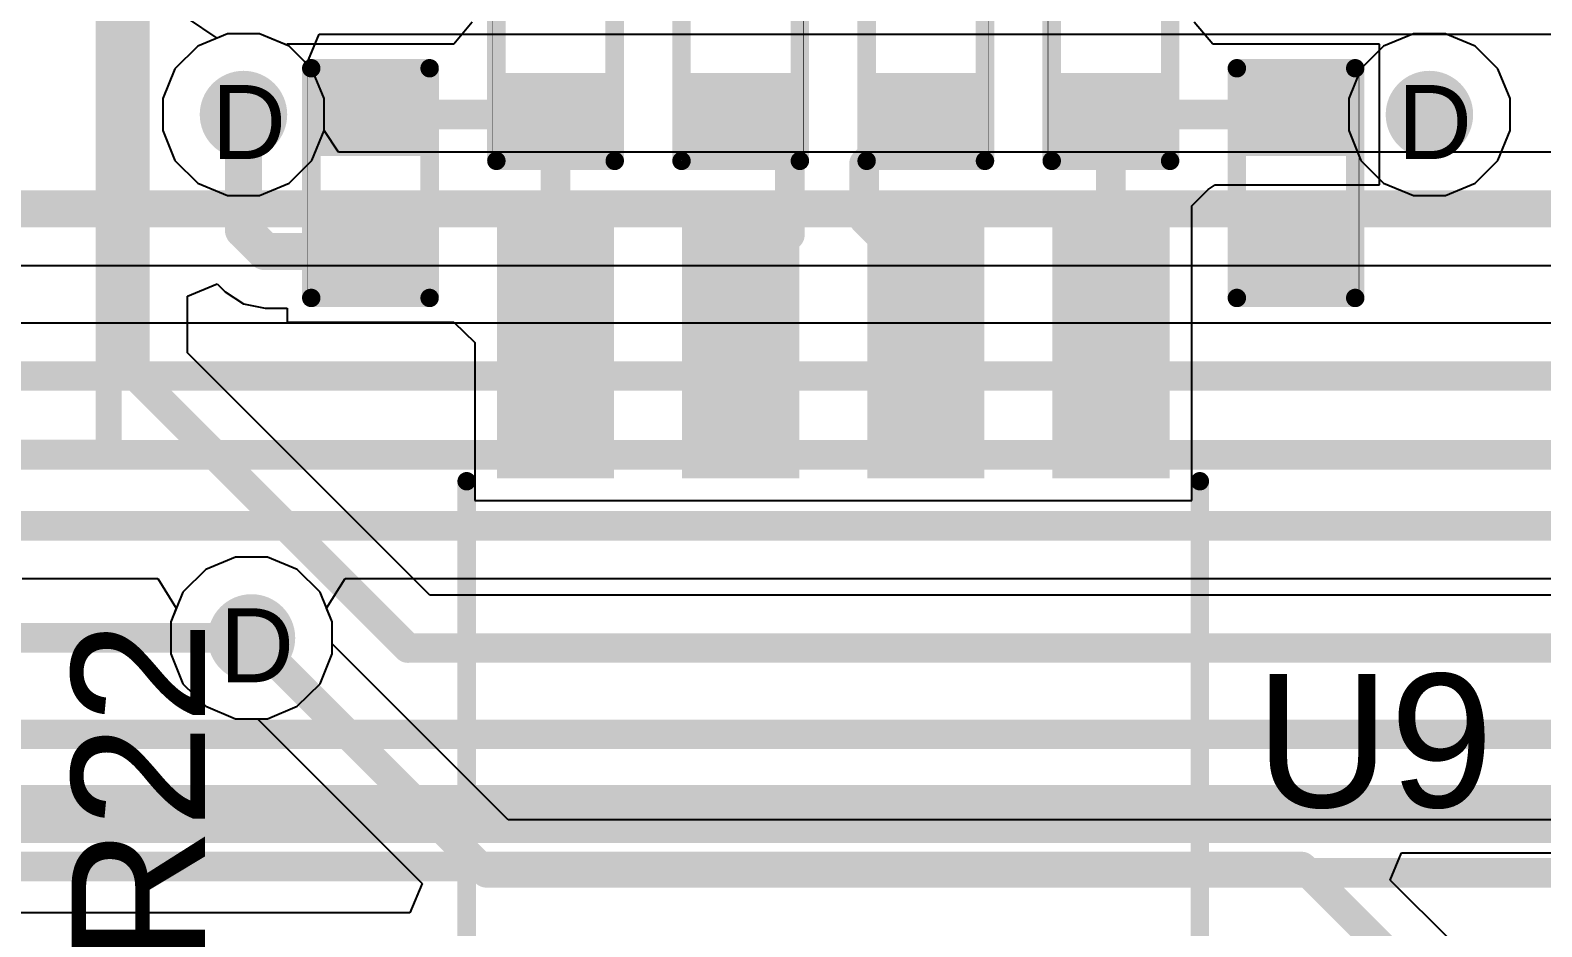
# Model space of a CAD drawing. Header units: inches. Extents: x -11 to 5428, y 0 to 5423.
# Drawn here: x 244.71 to 255.08, y 54.3 to 60.45 of the extents above; entities that cross this region are included whole.
import ezdxf

# ---------------------------------------------------------------- set-up
doc = ezdxf.new("R2010")
doc.units = ezdxf.units.IN
for name, color, linetype in [('Bottom Layer', 5, 'Continuous'), ('Dimension', 6, 'Continuous'), ('Drill Drawing', 1, 'Continuous'), ('GND', 16, 'Continuous'), ('PWR', 76, 'Continuous'), ('Top Layer', 1, 'Continuous'), ('Top Overlay', 2, 'Continuous'), ('Top Paste', 8, 'Continuous'), ('Top Solder', 216, 'Continuous'), ('Via Holes', 16, 'Continuous')]:
    doc.layers.add(name, color=color, linetype=linetype)
doc.styles.add('Arial', font='', dxfattribs={"height": 0.2})
doc.styles.get('Arial').set_extended_font_data('Arial')

# ---------------------------------------------------------------- blocks, each defined once
blk = doc.blocks.new('R___0402_10')
at = {"layer": 'Top Layer'}
for points in [[(-0.699, -0.318), (-0.699, 0.317), (-0.241, 0.317), (-0.241, -0.318)], [(0.241, -0.318), (0.241, 0.317), (0.699, 0.317), (0.699, -0.318)]]:
    blk.add_hatch(color=1, dxfattribs=at).paths.add_polyline_path(points)
at = {"layer": 'Top Paste'}
for points in [[(-0.699, -0.318), (-0.699, 0.317), (-0.241, 0.317), (-0.241, -0.318)], [(0.241, -0.318), (0.241, 0.317), (0.699, 0.317), (0.699, -0.318)]]:
    blk.add_hatch(color=8, dxfattribs=at).paths.add_polyline_path(points)
at = {"layer": 'Top Solder'}
for points in [[(-0.754, -0.373), (-0.754, 0.373), (-0.186, 0.373), (-0.186, -0.373)], [(0.186, -0.373), (0.186, 0.373), (0.754, 0.373), (0.754, -0.373)]]:
    blk.add_hatch(color=216, dxfattribs=at).paths.add_polyline_path(points)
at = {"layer": 'Top Overlay'}
for points in [[(-0.787, -0.406, 0.127, 0.127, 0), (-0.787, 0.406, 0.127, 0.127, 0)], [(0.787, 0.406, 0.127, 0.127, 0), (-0.787, 0.406, 0.127, 0.127, 0)], [(0.787, -0.406, 0.127, 0.127, 0), (0.787, 0.406, 0.127, 0.127, 0)], [(0.787, -0.406, 0.127, 0.127, 0), (-0.787, -0.406, 0.127, 0.127, 0)], [(0.813, -0.432, 0.00323, 0.00323, 0), (-0.813, -0.432, 0.00323, 0.00323, 0)]]:
    blk.add_lwpolyline(points, format="xyseb", dxfattribs=at)
for points in [[(-0.819, 0.406, 0.0635, 0.0635, 1), (-0.756, 0.406, 0.0635, 0.0635, 1)], [(-0.819, 0.406, 0.0635, 0.0635, 1), (-0.756, 0.406, 0.0635, 0.0635, 1)], [(0.756, 0.406, 0.0635, 0.0635, 1), (0.819, 0.406, 0.0635, 0.0635, 1)], [(0.756, 0.406, 0.0635, 0.0635, 1), (0.819, 0.406, 0.0635, 0.0635, 1)], [(-0.819, -0.406, 0.0635, 0.0635, 1), (-0.756, -0.406, 0.0635, 0.0635, 1)], [(-0.819, -0.406, 0.0635, 0.0635, 1), (-0.756, -0.406, 0.0635, 0.0635, 1)], [(0.756, -0.406, 0.0635, 0.0635, 1), (0.819, -0.406, 0.0635, 0.0635, 1)], [(0.756, -0.406, 0.0635, 0.0635, 1), (0.819, -0.406, 0.0635, 0.0635, 1)], [(-0.814, -0.432, 0.00161, 0.00161, 1), (-0.812, -0.432, 0.00161, 0.00161, 1)], [(0.812, -0.432, 0.00161, 0.00161, 1), (0.814, -0.432, 0.00161, 0.00161, 1)]]:
    blk.add_lwpolyline(points, format="xyseb", close=True, dxfattribs=at)
blk = doc.blocks.new('SOIC_8_0_154___3_90___W______11')
at = {"layer": 'Top Layer'}
for points in [[(-3.475, 1.605), (-3.475, 2.205), (-1.925, 2.205), (-1.925, 1.605)], [(1.925, 1.605), (1.925, 2.205), (3.475, 2.205), (3.475, 1.605)], [(-3.475, 0.335), (-3.475, 0.935), (-1.925, 0.935), (-1.925, 0.335)], [(1.925, 0.335), (1.925, 0.935), (3.475, 0.935), (3.475, 0.335)], [(-3.475, -0.935), (-3.475, -0.335), (-1.925, -0.335), (-1.925, -0.935)], [(1.925, -0.935), (1.925, -0.335), (3.475, -0.335), (3.475, -0.935)], [(-3.475, -2.205), (-3.475, -1.605), (-1.925, -1.605), (-1.925, -2.205)], [(1.925, -2.205), (1.925, -1.605), (3.475, -1.605), (3.475, -2.205)]]:
    blk.add_hatch(color=1, dxfattribs=at).paths.add_polyline_path(points)
at = {"layer": 'Top Overlay'}
blk.add_hatch(color=2, dxfattribs=at).paths.add_polyline_path([(-1.838, 1.626), (-1.483, 1.626), (-1.483, 2.21), (-1.838, 2.21)])
at = {"layer": 'Top Paste'}
for points in [[(-3.475, 1.605), (-3.475, 2.205), (-1.925, 2.205), (-1.925, 1.605)], [(1.925, 1.605), (1.925, 2.205), (3.475, 2.205), (3.475, 1.605)], [(-3.475, 0.335), (-3.475, 0.935), (-1.925, 0.935), (-1.925, 0.335)], [(1.925, 0.335), (1.925, 0.935), (3.475, 0.935), (3.475, 0.335)], [(-3.475, -0.935), (-3.475, -0.335), (-1.925, -0.335), (-1.925, -0.935)], [(1.925, -0.935), (1.925, -0.335), (3.475, -0.335), (3.475, -0.935)], [(-3.475, -2.205), (-3.475, -1.605), (-1.925, -1.605), (-1.925, -2.205)], [(1.925, -2.205), (1.925, -1.605), (3.475, -1.605), (3.475, -2.205)]]:
    blk.add_hatch(color=8, dxfattribs=at).paths.add_polyline_path(points)
at = {"layer": 'Top Solder'}
for points in [[(-3.577, 1.503), (-3.577, 2.307), (-1.823, 2.307), (-1.823, 1.503)], [(1.823, 1.503), (1.823, 2.307), (3.577, 2.307), (3.577, 1.503)], [(-3.577, 0.233), (-3.577, 1.037), (-1.823, 1.037), (-1.823, 0.233)], [(1.823, 0.233), (1.823, 1.037), (3.577, 1.037), (3.577, 0.233)], [(-3.577, -1.037), (-3.577, -0.233), (-1.823, -0.233), (-1.823, -1.037)], [(1.823, -1.037), (1.823, -0.233), (3.577, -0.233), (3.577, -1.037)], [(-3.577, -2.307), (-3.577, -1.503), (-1.823, -1.503), (-1.823, -2.307)], [(1.823, -2.307), (1.823, -1.503), (3.577, -1.503), (3.577, -2.307)]]:
    blk.add_hatch(color=216, dxfattribs=at).paths.add_polyline_path(points)
at = {"layer": 'Top Overlay'}
for points in [[(-1.829, 2.515, 0.127, 0.127, 0), (1.803, 2.515, 0.127, 0.127, 0)], [(-3.794, 2.057, 0.127, 0.127, 0), (-3.667, 1.93, 0.127, 0.127, 0)], [(-3.794, 2.057, 0.127, 0.127, 0), (-3.794, 1.803, 0.127, 0.127, 0)], [(-3.667, 1.93, 0.127, 0.127, 0), (-3.794, 1.803, 0.127, 0.127, 0)], [(-1.829, -2.515, 0.127, 0.127, 0), (1.803, -2.515, 0.127, 0.127, 0)]]:
    blk.add_lwpolyline(points, format="xyseb", dxfattribs=at)
for points in [[(-1.861, 2.515, 0.0635, 0.0635, 1), (-1.797, 2.515, 0.0635, 0.0635, 1)], [(1.772, 2.515, 0.0635, 0.0635, 1), (1.835, 2.515, 0.0635, 0.0635, 1)], [(-3.826, 2.057, 0.0635, 0.0635, 1), (-3.762, 2.057, 0.0635, 0.0635, 1)], [(-3.826, 2.057, 0.0635, 0.0635, 1), (-3.762, 2.057, 0.0635, 0.0635, 1)], [(-3.699, 1.93, 0.0635, 0.0635, 1), (-3.635, 1.93, 0.0635, 0.0635, 1)], [(-3.699, 1.93, 0.0635, 0.0635, 1), (-3.635, 1.93, 0.0635, 0.0635, 1)], [(-3.826, 1.803, 0.0635, 0.0635, 1), (-3.762, 1.803, 0.0635, 0.0635, 1)], [(-3.826, 1.803, 0.0635, 0.0635, 1), (-3.762, 1.803, 0.0635, 0.0635, 1)], [(-1.861, -2.515, 0.0635, 0.0635, 1), (-1.797, -2.515, 0.0635, 0.0635, 1)], [(1.772, -2.515, 0.0635, 0.0635, 1), (1.835, -2.515, 0.0635, 0.0635, 1)]]:
    blk.add_lwpolyline(points, format="xyseb", close=True, dxfattribs=at)
blk = doc.blocks.new('R___0402_12')
at = {"layer": 'Top Layer'}
for points in [[(-0.699, -0.318), (-0.699, 0.318), (-0.241, 0.318), (-0.241, -0.318)], [(0.241, -0.318), (0.241, 0.318), (0.699, 0.318), (0.699, -0.318)]]:
    blk.add_hatch(color=1, dxfattribs=at).paths.add_polyline_path(points)
at = {"layer": 'Top Paste'}
for points in [[(-0.699, -0.318), (-0.699, 0.318), (-0.241, 0.318), (-0.241, -0.318)], [(0.241, -0.318), (0.241, 0.318), (0.699, 0.318), (0.699, -0.318)]]:
    blk.add_hatch(color=8, dxfattribs=at).paths.add_polyline_path(points)
at = {"layer": 'Top Solder'}
for points in [[(-0.754, -0.373), (-0.754, 0.373), (-0.186, 0.373), (-0.186, -0.373)], [(0.186, -0.373), (0.186, 0.373), (0.754, 0.373), (0.754, -0.373)]]:
    blk.add_hatch(color=216, dxfattribs=at).paths.add_polyline_path(points)
at = {"layer": 'Top Overlay'}
for points in [[(-0.787, 0.406, 0.127, 0.127, 0), (-0.787, -0.406, 0.127, 0.127, 0)], [(-0.787, 0.406, 0.127, 0.127, 0), (0.787, 0.406, 0.127, 0.127, 0)], [(0.787, 0.406, 0.127, 0.127, 0), (0.787, -0.406, 0.127, 0.127, 0)], [(-0.787, -0.406, 0.127, 0.127, 0), (0.787, -0.406, 0.127, 0.127, 0)], [(-0.813, -0.432, 0.00323, 0.00323, 0), (0.813, -0.432, 0.00323, 0.00323, 0)]]:
    blk.add_lwpolyline(points, format="xyseb", dxfattribs=at)
for points in [[(-0.819, 0.406, 0.0635, 0.0635, 1), (-0.756, 0.406, 0.0635, 0.0635, 1)], [(-0.819, 0.406, 0.0635, 0.0635, 1), (-0.756, 0.406, 0.0635, 0.0635, 1)], [(0.756, 0.406, 0.0635, 0.0635, 1), (0.819, 0.406, 0.0635, 0.0635, 1)], [(0.756, 0.406, 0.0635, 0.0635, 1), (0.819, 0.406, 0.0635, 0.0635, 1)], [(-0.819, -0.406, 0.0635, 0.0635, 1), (-0.756, -0.406, 0.0635, 0.0635, 1)], [(-0.819, -0.406, 0.0635, 0.0635, 1), (-0.756, -0.406, 0.0635, 0.0635, 1)], [(0.756, -0.406, 0.0635, 0.0635, 1), (0.819, -0.406, 0.0635, 0.0635, 1)], [(0.756, -0.406, 0.0635, 0.0635, 1), (0.819, -0.406, 0.0635, 0.0635, 1)], [(-0.814, -0.432, 0.00161, 0.00161, 1), (-0.812, -0.432, 0.00161, 0.00161, 1)], [(0.812, -0.432, 0.00161, 0.00161, 1), (0.814, -0.432, 0.00161, 0.00161, 1)]]:
    blk.add_lwpolyline(points, format="xyseb", close=True, dxfattribs=at)
blk = doc.blocks.new('R___0402_13')
at = {"layer": 'Top Layer'}
for points in [[(-0.699, -0.318), (-0.699, 0.317), (-0.241, 0.317), (-0.241, -0.318)], [(0.241, -0.318), (0.241, 0.317), (0.699, 0.317), (0.699, -0.318)]]:
    blk.add_hatch(color=1, dxfattribs=at).paths.add_polyline_path(points)
at = {"layer": 'Top Paste'}
for points in [[(-0.699, -0.318), (-0.699, 0.317), (-0.241, 0.317), (-0.241, -0.318)], [(0.241, -0.318), (0.241, 0.317), (0.699, 0.317), (0.699, -0.318)]]:
    blk.add_hatch(color=8, dxfattribs=at).paths.add_polyline_path(points)
at = {"layer": 'Top Solder'}
for points in [[(-0.754, -0.373), (-0.754, 0.373), (-0.186, 0.373), (-0.186, -0.373)], [(0.186, -0.373), (0.186, 0.373), (0.754, 0.373), (0.754, -0.373)]]:
    blk.add_hatch(color=216, dxfattribs=at).paths.add_polyline_path(points)
at = {"layer": 'Top Overlay'}
for points in [[(-0.787, -0.406, 0.127, 0.127, 0), (-0.787, 0.406, 0.127, 0.127, 0)], [(0.787, 0.406, 0.127, 0.127, 0), (-0.787, 0.406, 0.127, 0.127, 0)], [(0.787, -0.406, 0.127, 0.127, 0), (0.787, 0.406, 0.127, 0.127, 0)], [(0.787, -0.406, 0.127, 0.127, 0), (-0.787, -0.406, 0.127, 0.127, 0)], [(0.813, -0.432, 0.00323, 0.00323, 0), (-0.813, -0.432, 0.00323, 0.00323, 0)]]:
    blk.add_lwpolyline(points, format="xyseb", dxfattribs=at)
for points in [[(-0.819, 0.406, 0.0635, 0.0635, 1), (-0.756, 0.406, 0.0635, 0.0635, 1)], [(-0.819, 0.406, 0.0635, 0.0635, 1), (-0.756, 0.406, 0.0635, 0.0635, 1)], [(0.756, 0.406, 0.0635, 0.0635, 1), (0.819, 0.406, 0.0635, 0.0635, 1)], [(0.756, 0.406, 0.0635, 0.0635, 1), (0.819, 0.406, 0.0635, 0.0635, 1)], [(-0.819, -0.406, 0.0635, 0.0635, 1), (-0.756, -0.406, 0.0635, 0.0635, 1)], [(-0.819, -0.406, 0.0635, 0.0635, 1), (-0.756, -0.406, 0.0635, 0.0635, 1)], [(0.756, -0.406, 0.0635, 0.0635, 1), (0.819, -0.406, 0.0635, 0.0635, 1)], [(0.756, -0.406, 0.0635, 0.0635, 1), (0.819, -0.406, 0.0635, 0.0635, 1)], [(-0.814, -0.432, 0.00161, 0.00161, 1), (-0.812, -0.432, 0.00161, 0.00161, 1)], [(0.812, -0.432, 0.00161, 0.00161, 1), (0.814, -0.432, 0.00161, 0.00161, 1)]]:
    blk.add_lwpolyline(points, format="xyseb", close=True, dxfattribs=at)
blk = doc.blocks.new('R___0402_15')
at = {"layer": 'Top Layer'}
for points in [[(-0.699, -0.318), (-0.699, 0.318), (-0.241, 0.318), (-0.241, -0.318)], [(0.241, -0.318), (0.241, 0.318), (0.699, 0.318), (0.699, -0.318)]]:
    blk.add_hatch(color=1, dxfattribs=at).paths.add_polyline_path(points)
at = {"layer": 'Top Paste'}
for points in [[(-0.699, -0.318), (-0.699, 0.318), (-0.241, 0.318), (-0.241, -0.318)], [(0.241, -0.318), (0.241, 0.318), (0.699, 0.318), (0.699, -0.318)]]:
    blk.add_hatch(color=8, dxfattribs=at).paths.add_polyline_path(points)
at = {"layer": 'Top Solder'}
for points in [[(-0.754, -0.373), (-0.754, 0.373), (-0.186, 0.373), (-0.186, -0.373)], [(0.186, -0.373), (0.186, 0.373), (0.754, 0.373), (0.754, -0.373)]]:
    blk.add_hatch(color=216, dxfattribs=at).paths.add_polyline_path(points)
at = {"layer": 'Top Overlay'}
for points in [[(-0.787, 0.406, 0.127, 0.127, 0), (-0.787, -0.406, 0.127, 0.127, 0)], [(-0.787, 0.406, 0.127, 0.127, 0), (0.787, 0.406, 0.127, 0.127, 0)], [(0.787, 0.406, 0.127, 0.127, 0), (0.787, -0.406, 0.127, 0.127, 0)], [(-0.787, -0.406, 0.127, 0.127, 0), (0.787, -0.406, 0.127, 0.127, 0)], [(-0.813, -0.432, 0.00323, 0.00323, 0), (0.813, -0.432, 0.00323, 0.00323, 0)]]:
    blk.add_lwpolyline(points, format="xyseb", dxfattribs=at)
for points in [[(-0.819, 0.406, 0.0635, 0.0635, 1), (-0.756, 0.406, 0.0635, 0.0635, 1)], [(-0.819, 0.406, 0.0635, 0.0635, 1), (-0.756, 0.406, 0.0635, 0.0635, 1)], [(0.756, 0.406, 0.0635, 0.0635, 1), (0.819, 0.406, 0.0635, 0.0635, 1)], [(0.756, 0.406, 0.0635, 0.0635, 1), (0.819, 0.406, 0.0635, 0.0635, 1)], [(-0.819, -0.406, 0.0635, 0.0635, 1), (-0.756, -0.406, 0.0635, 0.0635, 1)], [(-0.819, -0.406, 0.0635, 0.0635, 1), (-0.756, -0.406, 0.0635, 0.0635, 1)], [(0.756, -0.406, 0.0635, 0.0635, 1), (0.819, -0.406, 0.0635, 0.0635, 1)], [(0.756, -0.406, 0.0635, 0.0635, 1), (0.819, -0.406, 0.0635, 0.0635, 1)], [(-0.814, -0.432, 0.00161, 0.00161, 1), (-0.812, -0.432, 0.00161, 0.00161, 1)], [(0.812, -0.432, 0.00161, 0.00161, 1), (0.814, -0.432, 0.00161, 0.00161, 1)]]:
    blk.add_lwpolyline(points, format="xyseb", close=True, dxfattribs=at)
blk = doc.blocks.new('R___0402_17')
at = {"layer": 'Top Layer'}
for points in [[(-0.699, -0.318), (-0.699, 0.318), (-0.241, 0.318), (-0.241, -0.318)], [(0.241, -0.318), (0.241, 0.318), (0.699, 0.318), (0.699, -0.318)]]:
    blk.add_hatch(color=1, dxfattribs=at).paths.add_polyline_path(points)
at = {"layer": 'Top Paste'}
for points in [[(-0.699, -0.318), (-0.699, 0.318), (-0.241, 0.318), (-0.241, -0.318)], [(0.241, -0.318), (0.241, 0.318), (0.699, 0.318), (0.699, -0.318)]]:
    blk.add_hatch(color=8, dxfattribs=at).paths.add_polyline_path(points)
at = {"layer": 'Top Solder'}
for points in [[(-0.754, -0.373), (-0.754, 0.373), (-0.186, 0.373), (-0.186, -0.373)], [(0.186, -0.373), (0.186, 0.373), (0.754, 0.373), (0.754, -0.373)]]:
    blk.add_hatch(color=216, dxfattribs=at).paths.add_polyline_path(points)
at = {"layer": 'Top Overlay'}
for points in [[(-0.787, 0.406, 0.127, 0.127, 0), (-0.787, -0.406, 0.127, 0.127, 0)], [(-0.787, 0.406, 0.127, 0.127, 0), (0.787, 0.406, 0.127, 0.127, 0)], [(0.787, 0.406, 0.127, 0.127, 0), (0.787, -0.406, 0.127, 0.127, 0)], [(-0.787, -0.406, 0.127, 0.127, 0), (0.787, -0.406, 0.127, 0.127, 0)], [(-0.813, -0.432, 0.00323, 0.00323, 0), (0.813, -0.432, 0.00323, 0.00323, 0)]]:
    blk.add_lwpolyline(points, format="xyseb", dxfattribs=at)
for points in [[(-0.819, 0.406, 0.0635, 0.0635, 1), (-0.756, 0.406, 0.0635, 0.0635, 1)], [(-0.819, 0.406, 0.0635, 0.0635, 1), (-0.756, 0.406, 0.0635, 0.0635, 1)], [(0.756, 0.406, 0.0635, 0.0635, 1), (0.819, 0.406, 0.0635, 0.0635, 1)], [(0.756, 0.406, 0.0635, 0.0635, 1), (0.819, 0.406, 0.0635, 0.0635, 1)], [(-0.819, -0.406, 0.0635, 0.0635, 1), (-0.756, -0.406, 0.0635, 0.0635, 1)], [(-0.819, -0.406, 0.0635, 0.0635, 1), (-0.756, -0.406, 0.0635, 0.0635, 1)], [(0.756, -0.406, 0.0635, 0.0635, 1), (0.819, -0.406, 0.0635, 0.0635, 1)], [(0.756, -0.406, 0.0635, 0.0635, 1), (0.819, -0.406, 0.0635, 0.0635, 1)], [(-0.814, -0.432, 0.00161, 0.00161, 1), (-0.812, -0.432, 0.00161, 0.00161, 1)], [(0.812, -0.432, 0.00161, 0.00161, 1), (0.814, -0.432, 0.00161, 0.00161, 1)]]:
    blk.add_lwpolyline(points, format="xyseb", close=True, dxfattribs=at)
blk = doc.blocks.new('R___0402_19')
at = {"layer": 'Top Layer'}
for points in [[(-0.699, -0.318), (-0.699, 0.317), (-0.241, 0.317), (-0.241, -0.318)], [(0.241, -0.318), (0.241, 0.317), (0.699, 0.317), (0.699, -0.318)]]:
    blk.add_hatch(color=1, dxfattribs=at).paths.add_polyline_path(points)
at = {"layer": 'Top Paste'}
for points in [[(-0.699, -0.318), (-0.699, 0.317), (-0.241, 0.317), (-0.241, -0.318)], [(0.241, -0.318), (0.241, 0.317), (0.699, 0.317), (0.699, -0.318)]]:
    blk.add_hatch(color=8, dxfattribs=at).paths.add_polyline_path(points)
at = {"layer": 'Top Solder'}
for points in [[(-0.754, -0.373), (-0.754, 0.373), (-0.186, 0.373), (-0.186, -0.373)], [(0.186, -0.373), (0.186, 0.373), (0.754, 0.373), (0.754, -0.373)]]:
    blk.add_hatch(color=216, dxfattribs=at).paths.add_polyline_path(points)
at = {"layer": 'Top Overlay'}
for points in [[(-0.787, -0.406, 0.127, 0.127, 0), (-0.787, 0.406, 0.127, 0.127, 0)], [(0.787, 0.406, 0.127, 0.127, 0), (-0.787, 0.406, 0.127, 0.127, 0)], [(0.787, -0.406, 0.127, 0.127, 0), (0.787, 0.406, 0.127, 0.127, 0)], [(0.787, -0.406, 0.127, 0.127, 0), (-0.787, -0.406, 0.127, 0.127, 0)], [(0.813, -0.432, 0.00323, 0.00323, 0), (-0.813, -0.432, 0.00323, 0.00323, 0)]]:
    blk.add_lwpolyline(points, format="xyseb", dxfattribs=at)
for points in [[(-0.819, 0.406, 0.0635, 0.0635, 1), (-0.756, 0.406, 0.0635, 0.0635, 1)], [(-0.819, 0.406, 0.0635, 0.0635, 1), (-0.756, 0.406, 0.0635, 0.0635, 1)], [(0.756, 0.406, 0.0635, 0.0635, 1), (0.819, 0.406, 0.0635, 0.0635, 1)], [(0.756, 0.406, 0.0635, 0.0635, 1), (0.819, 0.406, 0.0635, 0.0635, 1)], [(-0.819, -0.406, 0.0635, 0.0635, 1), (-0.756, -0.406, 0.0635, 0.0635, 1)], [(-0.819, -0.406, 0.0635, 0.0635, 1), (-0.756, -0.406, 0.0635, 0.0635, 1)], [(0.756, -0.406, 0.0635, 0.0635, 1), (0.819, -0.406, 0.0635, 0.0635, 1)], [(0.756, -0.406, 0.0635, 0.0635, 1), (0.819, -0.406, 0.0635, 0.0635, 1)], [(-0.814, -0.432, 0.00161, 0.00161, 1), (-0.812, -0.432, 0.00161, 0.00161, 1)], [(0.812, -0.432, 0.00161, 0.00161, 1), (0.814, -0.432, 0.00161, 0.00161, 1)]]:
    blk.add_lwpolyline(points, format="xyseb", close=True, dxfattribs=at)

msp = doc.modelspace()

# ---------------------------------------------------------------- hatches: boundary and pattern name
at = {"layer": 'Bottom Layer'}
h = msp.add_hatch(color=5, dxfattribs=at)
edge = h.paths.add_edge_path()
edge.add_arc((246.169, 59.868), 0.3, 0, 360)
h = msp.add_hatch(color=5, dxfattribs=at)
edge = h.paths.add_edge_path()
edge.add_arc((254.305, 59.868), 0.3, 0, 360)
h = msp.add_hatch(color=5, dxfattribs=at)
edge = h.paths.add_edge_path()
edge.add_arc((246.224, 56.279), 0.3, 0, 360)
at = {"layer": 'GND'}
h = msp.add_hatch(color=16, dxfattribs=at)
edge = h.paths.add_edge_path()
edge.add_arc((246.169, 59.868), 0.3, 0, 360)
h = msp.add_hatch(color=16, dxfattribs=at)
edge = h.paths.add_edge_path()
edge.add_arc((254.305, 59.868), 0.3, 0, 360)
h = msp.add_hatch(color=16, dxfattribs=at)
edge = h.paths.add_edge_path()
edge.add_arc((246.224, 56.279), 0.3, 0, 360)
at = {"layer": 'PWR'}
h = msp.add_hatch(color=76, dxfattribs=at)
edge = h.paths.add_edge_path()
edge.add_arc((246.169, 59.868), 0.3, 0, 360)
h = msp.add_hatch(color=76, dxfattribs=at)
edge = h.paths.add_edge_path()
edge.add_arc((254.305, 59.868), 0.3, 0, 360)
h = msp.add_hatch(color=76, dxfattribs=at)
edge = h.paths.add_edge_path()
edge.add_arc((246.224, 56.279), 0.3, 0, 360)
at = {"layer": 'Top Layer'}
h = msp.add_hatch(color=1, dxfattribs=at)
edge = h.paths.add_edge_path()
edge.add_arc((246.169, 59.868), 0.3, 0, 360)
h = msp.add_hatch(color=1, dxfattribs=at)
edge = h.paths.add_edge_path()
edge.add_arc((254.305, 59.868), 0.3, 0, 360)
h = msp.add_hatch(color=1, dxfattribs=at)
edge = h.paths.add_edge_path()
edge.add_arc((246.224, 56.279), 0.3, 0, 360)
at = {"layer": 'Via Holes'}
h = msp.add_hatch(color=7, dxfattribs=at)
edge = h.paths.add_edge_path()
edge.add_arc((246.169, 59.868), 0.15, 0, 360)
h = msp.add_hatch(color=7, dxfattribs=at)
edge = h.paths.add_edge_path()
edge.add_arc((254.305, 59.868), 0.15, 0, 360)
h = msp.add_hatch(color=7, dxfattribs=at)
edge = h.paths.add_edge_path()
edge.add_arc((246.224, 56.279), 0.15, 0, 360)

# ---------------------------------------------------------------- linework, layer by layer
at = {"layer": 'Bottom Layer'}
for p, q in [((246.604, 60.216), (246.688, 60.419)), ((246.688, 60.419), (256.831, 60.419)), ((246.639, 60.182), (246.604, 60.216)), ((246.723, 59.978), (246.639, 60.182)), ((246.723, 59.758), (246.723, 59.978)), ((246.821, 59.611), (246.723, 59.758)), ((256.413, 59.611), (246.821, 59.611)), ((243.868, 58.834), (256.574, 58.834)), ((259.011, 58.438), (243.976, 58.438)), ((244.65, 56.686), (245.581, 56.686)), ((245.581, 56.686), (245.708, 56.482)), ((246.739, 56.482), (246.867, 56.686)), ((246.867, 56.686), (260.897, 56.686)), ((245.708, 56.482), (245.67, 56.389)), ((246.778, 56.389), (246.739, 56.482)), ((245.67, 56.389), (245.67, 56.169)), ((246.778, 56.238), (246.778, 56.389)), ((247.984, 55.032), (246.778, 56.238)), ((245.67, 56.169), (245.754, 55.965)), ((245.754, 55.965), (245.91, 55.81)), ((245.91, 55.81), (246.114, 55.725)), ((246.114, 55.725), (246.265, 55.725)), ((246.265, 55.725), (247.394, 54.596)), ((279.709, 55.032), (247.984, 55.032)), ((247.394, 54.596), (247.31, 54.393)), ((247.31, 54.393), (244.479, 54.393))]:
    msp.add_line(p, q, dxfattribs=at)
for points in [[(243.707, 59.222, 0.254, 0.254, 0), (256.574, 59.222, 0.254, 0.254, 0)], [(243.976, 58.075, 0.203, 0.203, 0), (259.162, 58.075, 0.203, 0.203, 0)], [(244.196, 57.535, 0.203, 0.203, 0), (260.084, 57.535, 0.203, 0.203, 0)], [(244.5, 57.048, 0.203, 0.203, 0), (260.897, 57.048, 0.203, 0.203, 0)], [(246.224, 56.279, 0.203, 0.203, 0), (247.834, 54.669, 0.203, 0.203, 0)], [(247.834, 54.669, 0.203, 0.203, 0), (279.709, 54.669, 0.203, 0.203, 0)]]:
    msp.add_lwpolyline(points, format="xyseb", dxfattribs=at)
for points in [[(246.173, 56.279, 0.102, 0.102, 1), (246.275, 56.279, 0.102, 0.102, 1)], [(247.783, 54.669, 0.102, 0.102, 1), (247.885, 54.669, 0.102, 0.102, 1)], [(247.783, 54.669, 0.102, 0.102, 1), (247.885, 54.669, 0.102, 0.102, 1)]]:
    msp.add_lwpolyline(points, format="xyseb", close=True, dxfattribs=at)
at = {"layer": 'Dimension'}
msp.add_lwpolyline([(0, 55, 0.254, 0.254, 0), (344, 55, 0.254, 0.254, 0)], format="xyseb", dxfattribs=at)
at = {"layer": 'GND'}
for p, q in [((246.059, 60.422), (245.855, 60.337)), ((246.279, 60.422), (246.059, 60.422)), ((246.483, 60.337), (246.279, 60.422)), ((245.855, 60.337), (245.699, 60.182)), ((246.639, 60.182), (246.483, 60.337)), ((245.699, 60.182), (245.615, 59.978)), ((246.723, 59.978), (246.639, 60.182)), ((245.615, 59.978), (245.615, 59.758)), ((246.723, 59.758), (246.723, 59.978)), ((245.615, 59.758), (245.699, 59.554)), ((246.639, 59.554), (246.723, 59.758)), ((245.699, 59.554), (245.855, 59.398)), ((246.483, 59.398), (246.639, 59.554)), ((245.855, 59.398), (246.059, 59.314)), ((246.279, 59.314), (246.483, 59.398)), ((246.059, 59.314), (246.279, 59.314)), ((246.114, 56.833), (245.91, 56.749)), ((246.334, 56.833), (246.114, 56.833)), ((246.538, 56.749), (246.334, 56.833)), ((245.91, 56.749), (245.754, 56.593)), ((246.694, 56.593), (246.538, 56.749)), ((245.754, 56.593), (245.67, 56.389)), ((246.778, 56.389), (246.694, 56.593)), ((245.67, 56.389), (245.67, 56.169)), ((246.778, 56.169), (246.778, 56.389)), ((245.67, 56.169), (245.754, 55.965)), ((246.694, 55.965), (246.778, 56.169)), ((245.754, 55.965), (245.91, 55.81)), ((246.538, 55.81), (246.694, 55.965)), ((245.91, 55.81), (246.114, 55.725)), ((246.334, 55.725), (246.538, 55.81)), ((246.114, 55.725), (246.334, 55.725))]:
    msp.add_line(p, q, dxfattribs=at)
at = {"layer": 'PWR'}
for p, q in [((254.195, 60.422), (253.991, 60.337)), ((254.415, 60.422), (254.195, 60.422)), ((254.619, 60.337), (254.415, 60.422)), ((253.991, 60.337), (253.835, 60.182)), ((254.774, 60.182), (254.619, 60.337)), ((253.835, 60.182), (253.751, 59.978)), ((254.859, 59.978), (254.774, 60.182)), ((253.751, 59.978), (253.751, 59.758)), ((254.859, 59.758), (254.859, 59.978)), ((253.751, 59.758), (253.835, 59.554)), ((254.774, 59.554), (254.859, 59.758)), ((253.835, 59.554), (253.991, 59.398)), ((254.619, 59.398), (254.774, 59.554)), ((253.991, 59.398), (254.195, 59.314)), ((254.415, 59.314), (254.619, 59.398)), ((254.195, 59.314), (254.415, 59.314)), ((246.114, 56.833), (245.91, 56.749)), ((246.334, 56.833), (246.114, 56.833)), ((246.538, 56.749), (246.334, 56.833)), ((245.91, 56.749), (245.754, 56.593)), ((246.694, 56.593), (246.538, 56.749)), ((245.754, 56.593), (245.67, 56.389)), ((246.778, 56.389), (246.694, 56.593)), ((245.67, 56.389), (245.67, 56.169)), ((246.778, 56.169), (246.778, 56.389)), ((245.67, 56.169), (245.754, 55.965)), ((246.694, 55.965), (246.778, 56.169)), ((245.754, 55.965), (245.91, 55.81)), ((246.538, 55.81), (246.694, 55.965)), ((245.91, 55.81), (246.114, 55.725)), ((246.334, 55.725), (246.538, 55.81)), ((246.114, 55.725), (246.334, 55.725))]:
    msp.add_line(p, q, dxfattribs=at)
at = {"layer": 'Top Layer'}
for p, q in [((245.989, 60.393), (245.786, 60.529)), ((247.739, 60.501), (247.612, 60.35)), ((252.819, 60.35), (252.692, 60.501)), ((246.059, 60.422), (245.989, 60.393)), ((246.279, 60.422), (246.059, 60.422)), ((246.462, 60.346), (246.279, 60.422)), ((246.469, 60.35), (246.462, 60.346)), ((247.612, 60.35), (246.469, 60.35)), ((246.469, 60.35), (246.469, 60.35)), ((253.962, 60.35), (252.819, 60.35)), ((253.962, 59.385), (253.962, 60.35)), ((252.674, 59.243), (252.788, 59.354)), ((252.788, 59.354), (252.834, 59.385)), ((252.834, 59.385), (253.962, 59.385)), ((252.674, 57.221), (252.674, 59.243)), ((245.786, 58.623), (245.989, 58.708)), ((245.989, 58.708), (246.043, 58.653)), ((245.786, 58.234), (245.786, 58.623)), ((246.043, 58.653), (246.169, 58.569)), ((246.169, 58.569), (246.318, 58.54)), ((246.318, 58.54), (246.469, 58.54)), ((246.469, 58.54), (246.469, 58.445)), ((246.469, 58.445), (247.612, 58.445)), ((247.612, 58.445), (247.756, 58.304)), ((247.756, 58.304), (247.756, 57.221)), ((247.447, 56.572), (245.786, 58.234)), ((247.756, 57.221), (248.823, 57.221)), ((248.823, 57.221), (248.864, 57.221)), ((248.864, 57.221), (249.026, 57.221)), ((249.026, 57.221), (249.068, 57.221)), ((249.068, 57.221), (250.093, 57.221)), ((250.093, 57.221), (250.134, 57.221)), ((250.134, 57.221), (250.134, 57.221)), ((250.134, 57.221), (250.296, 57.221)), ((250.296, 57.221), (250.296, 57.221)), ((250.296, 57.221), (251.363, 57.221)), ((251.363, 57.221), (251.404, 57.221)), ((251.404, 57.221), (251.566, 57.221)), ((251.566, 57.221), (251.608, 57.221)), ((251.608, 57.221), (252.674, 57.221)), ((264.052, 56.572), (247.447, 56.572)), ((254.036, 54.618), (254.114, 54.806)), ((254.114, 54.806), (263.157, 54.806)), ((254.46, 54.195), (254.036, 54.618))]:
    msp.add_line(p, q, dxfattribs=at)
for points in [[(245.423, 58.083, 0.203, 0.203, 0), (245.423, 63.699, 0.203, 0.203, 0)], [(246.169, 59.077, 0.254, 0.254, 0), (246.169, 59.868, 0.254, 0.254, 0)], [(247.04, 59.868, 0.203, 0.203, 0), (248.31, 59.868, 0.203, 0.203, 0)], [(248.31, 58.25, 0.203, 0.203, 0), (248.31, 59.868, 0.203, 0.203, 0)], [(249.58, 59.868, 0.203, 0.203, 0), (249.669, 59.868, 0.203, 0.203, 0)], [(249.669, 59.868, 0.203, 0.203, 0), (249.917, 59.62, 0.203, 0.203, 0)], [(250.635, 59.741, 0.203, 0.203, 0), (250.762, 59.868, 0.203, 0.203, 0)], [(250.762, 59.868, 0.203, 0.203, 0), (250.85, 59.868, 0.203, 0.203, 0)], [(252.12, 59.868, 0.203, 0.203, 0), (253.39, 59.868, 0.203, 0.203, 0)], [(252.12, 58.25, 0.203, 0.203, 0), (252.12, 59.868, 0.203, 0.203, 0)], [(250.427, 59.533, 0.203, 0.203, 0), (250.635, 59.741, 0.203, 0.203, 0)], [(250.635, 59.741, 0.203, 0.203, 0), (250.635, 59.741, 0.203, 0.203, 0)], [(249.917, 59.042, 0.203, 0.203, 0), (249.917, 59.62, 0.203, 0.203, 0)], [(250.427, 59.148, 0.203, 0.203, 0), (250.427, 59.533, 0.203, 0.203, 0)], [(250.427, 59.148, 0.203, 0.203, 0), (250.85, 58.725, 0.203, 0.203, 0)], [(246.169, 59.077, 0.254, 0.254, 0), (246.318, 58.928, 0.254, 0.254, 0)], [(249.798, 58.923, 0.203, 0.203, 0), (249.917, 59.042, 0.203, 0.203, 0)], [(246.318, 58.928, 0.254, 0.254, 0), (247.04, 58.928, 0.254, 0.254, 0)], [(249.58, 58.725, 0.203, 0.203, 0), (249.779, 58.923, 0.203, 0.203, 0)], [(249.779, 58.923, 0.203, 0.203, 0), (249.798, 58.923, 0.203, 0.203, 0)], [(249.58, 58.25, 0.203, 0.203, 0), (249.58, 58.725, 0.203, 0.203, 0)], [(250.85, 58.25, 0.203, 0.203, 0), (250.85, 58.725, 0.203, 0.203, 0)], [(245.423, 58.083, 0.203, 0.203, 0), (247.297, 56.21, 0.203, 0.203, 0)], [(242.352, 56.279, 0.203, 0.203, 0), (246.224, 56.279, 0.203, 0.203, 0)], [(247.297, 56.21, 0.203, 0.203, 0), (264.052, 56.21, 0.203, 0.203, 0)], [(240.11, 55.618, 0.203, 0.203, 0), (263.787, 55.618, 0.203, 0.203, 0)], [(241.749, 55.169, 0.203, 0.203, 0), (263.307, 55.169, 0.203, 0.203, 0)], [(242.371, 54.711, 0.203, 0.203, 0), (253.431, 54.711, 0.203, 0.203, 0)], [(253.431, 54.711, 0.203, 0.203, 0), (254.203, 53.938, 0.203, 0.203, 0)]]:
    msp.add_lwpolyline(points, format="xyseb", dxfattribs=at)
for points in [[(246.105, 59.868, 0.127, 0.127, 1), (246.232, 59.868, 0.127, 0.127, 1)], [(246.99, 59.868, 0.102, 0.102, 1), (247.091, 59.868, 0.102, 0.102, 1)], [(248.26, 59.868, 0.102, 0.102, 1), (248.361, 59.868, 0.102, 0.102, 1)], [(248.26, 59.868, 0.102, 0.102, 1), (248.361, 59.868, 0.102, 0.102, 1)], [(249.53, 59.868, 0.102, 0.102, 1), (249.631, 59.868, 0.102, 0.102, 1)], [(249.619, 59.868, 0.102, 0.102, 1), (249.72, 59.868, 0.102, 0.102, 1)], [(249.619, 59.868, 0.102, 0.102, 1), (249.72, 59.868, 0.102, 0.102, 1)], [(250.711, 59.868, 0.102, 0.102, 1), (250.812, 59.868, 0.102, 0.102, 1)], [(250.711, 59.868, 0.102, 0.102, 1), (250.812, 59.868, 0.102, 0.102, 1)], [(250.8, 59.868, 0.102, 0.102, 1), (250.901, 59.868, 0.102, 0.102, 1)], [(252.07, 59.868, 0.102, 0.102, 1), (252.171, 59.868, 0.102, 0.102, 1)], [(252.07, 59.868, 0.102, 0.102, 1), (252.171, 59.868, 0.102, 0.102, 1)], [(253.34, 59.868, 0.102, 0.102, 1), (253.441, 59.868, 0.102, 0.102, 1)], [(250.584, 59.741, 0.102, 0.102, 1), (250.685, 59.741, 0.102, 0.102, 1)], [(250.584, 59.741, 0.102, 0.102, 1), (250.685, 59.741, 0.102, 0.102, 1)], [(250.584, 59.741, 0.102, 0.102, 1), (250.685, 59.741, 0.102, 0.102, 1)], [(250.584, 59.741, 0.102, 0.102, 1), (250.685, 59.741, 0.102, 0.102, 1)], [(249.867, 59.62, 0.102, 0.102, 1), (249.968, 59.62, 0.102, 0.102, 1)], [(249.867, 59.62, 0.102, 0.102, 1), (249.968, 59.62, 0.102, 0.102, 1)], [(250.376, 59.533, 0.102, 0.102, 1), (250.478, 59.533, 0.102, 0.102, 1)], [(250.376, 59.533, 0.102, 0.102, 1), (250.478, 59.533, 0.102, 0.102, 1)], [(250.376, 59.148, 0.102, 0.102, 1), (250.478, 59.148, 0.102, 0.102, 1)], [(250.376, 59.148, 0.102, 0.102, 1), (250.478, 59.148, 0.102, 0.102, 1)], [(246.105, 59.077, 0.127, 0.127, 1), (246.232, 59.077, 0.127, 0.127, 1)], [(246.105, 59.077, 0.127, 0.127, 1), (246.232, 59.077, 0.127, 0.127, 1)], [(249.867, 59.042, 0.102, 0.102, 1), (249.968, 59.042, 0.102, 0.102, 1)], [(249.867, 59.042, 0.102, 0.102, 1), (249.968, 59.042, 0.102, 0.102, 1)], [(246.254, 58.928, 0.127, 0.127, 1), (246.381, 58.928, 0.127, 0.127, 1)], [(246.254, 58.928, 0.127, 0.127, 1), (246.381, 58.928, 0.127, 0.127, 1)], [(246.977, 58.928, 0.127, 0.127, 1), (247.104, 58.928, 0.127, 0.127, 1)], [(249.728, 58.923, 0.102, 0.102, 1), (249.83, 58.923, 0.102, 0.102, 1)], [(249.728, 58.923, 0.102, 0.102, 1), (249.83, 58.923, 0.102, 0.102, 1)], [(249.747, 58.923, 0.102, 0.102, 1), (249.849, 58.923, 0.102, 0.102, 1)], [(249.747, 58.923, 0.102, 0.102, 1), (249.849, 58.923, 0.102, 0.102, 1)], [(249.53, 58.725, 0.102, 0.102, 1), (249.631, 58.725, 0.102, 0.102, 1)], [(249.53, 58.725, 0.102, 0.102, 1), (249.631, 58.725, 0.102, 0.102, 1)], [(250.8, 58.725, 0.102, 0.102, 1), (250.901, 58.725, 0.102, 0.102, 1)], [(250.8, 58.725, 0.102, 0.102, 1), (250.901, 58.725, 0.102, 0.102, 1)], [(248.26, 58.25, 0.102, 0.102, 1), (248.361, 58.25, 0.102, 0.102, 1)], [(249.53, 58.25, 0.102, 0.102, 1), (249.631, 58.25, 0.102, 0.102, 1)], [(250.8, 58.25, 0.102, 0.102, 1), (250.901, 58.25, 0.102, 0.102, 1)], [(252.07, 58.25, 0.102, 0.102, 1), (252.171, 58.25, 0.102, 0.102, 1)], [(245.372, 58.083, 0.102, 0.102, 1), (245.474, 58.083, 0.102, 0.102, 1)], [(245.372, 58.083, 0.102, 0.102, 1), (245.474, 58.083, 0.102, 0.102, 1)], [(246.173, 56.279, 0.102, 0.102, 1), (246.275, 56.279, 0.102, 0.102, 1)], [(247.246, 56.21, 0.102, 0.102, 1), (247.348, 56.21, 0.102, 0.102, 1)], [(247.246, 56.21, 0.102, 0.102, 1), (247.348, 56.21, 0.102, 0.102, 1)], [(253.38, 54.711, 0.102, 0.102, 1), (253.481, 54.711, 0.102, 0.102, 1)], [(253.38, 54.711, 0.102, 0.102, 1), (253.481, 54.711, 0.102, 0.102, 1)]]:
    msp.add_lwpolyline(points, format="xyseb", close=True, dxfattribs=at)
at = {"layer": 'Top Overlay'}
for points in [[(245.244, 57.549, 0.178, 0.178, 0), (245.244, 61.719, 0.178, 0.178, 0)], [(241.936, 57.549, 0.178, 0.178, 0), (245.244, 57.549, 0.178, 0.178, 0)]]:
    msp.add_lwpolyline(points, format="xyseb", dxfattribs=at)
msp.add_lwpolyline([(245.199, 57.549, 0.0889, 0.0889, 1), (245.288, 57.549, 0.0889, 0.0889, 1)], format="xyseb", close=True, dxfattribs=at)
msp.add_lwpolyline([(245.199, 57.549, 0.0889, 0.0889, 1), (245.288, 57.549, 0.0889, 0.0889, 1)], format="xyseb", close=True, dxfattribs=at)

# ---------------------------------------------------------------- block references
for name, p, rotation in [('R___0402_19', (248.31, 60.338), 270), ('R___0402_17', (249.58, 60.338), 90), ('R___0402_15', (250.85, 60.338), 90), ('R___0402_13', (252.12, 60.338), 270), ('R___0402_10', (247.04, 59.398), 270), ('R___0402_12', (253.39, 59.398), 90), ('SOIC_8_0_154___3_90___W______11', (250.215, 55.55), 90)]:
    msp.add_blockref(name, p, dxfattribs=dict(rotation=rotation))

# ---------------------------------------------------------------- texts
at = {"layer": 'Drill Drawing', "style": 'Arial'}
for p in [(245.949, 59.563), (254.085, 59.563), (246.004, 55.975)]:
    msp.add_text('D', height=0.508, dxfattribs=at).set_placement(p)
at = {"layer": 'Top Overlay', "style": 'Arial'}
msp.add_text('R22', height=0.9144, rotation=90, dxfattribs=at).set_placement((245.904, 54.054))
msp.add_text('U9', height=0.9144, dxfattribs=at).set_placement((253.111, 55.118))

doc.saveas('drawing.dxf')
